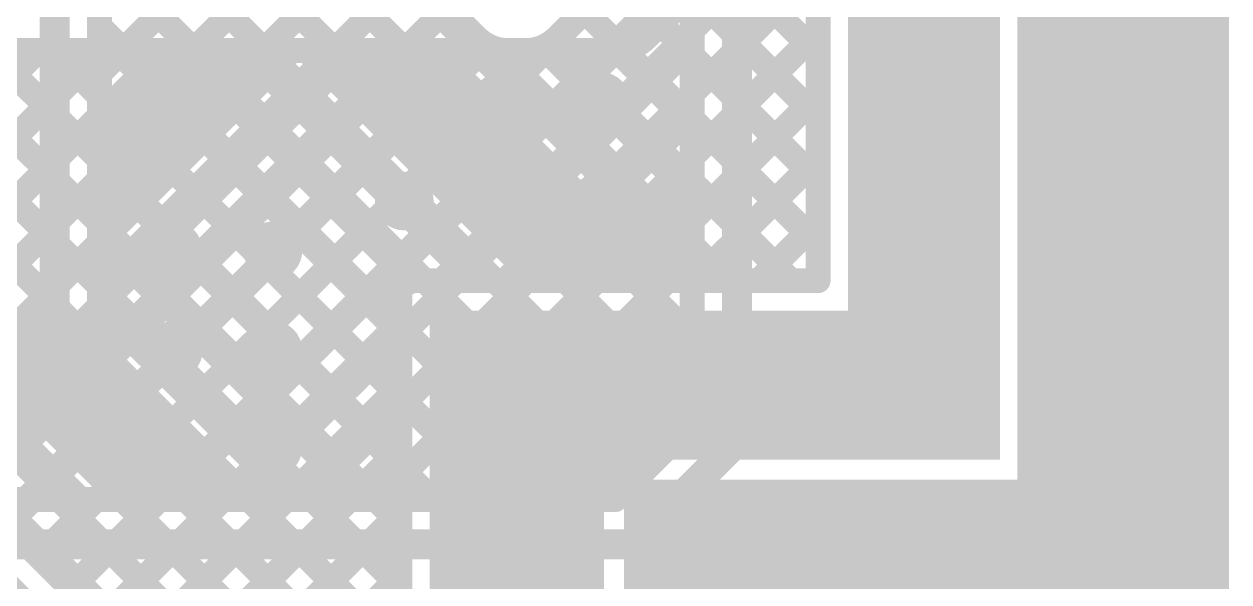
# Model space of a CAD drawing. Header units: millimetres. Extents: x -0.33 to 3.26, y -0.12 to 2.83.
# Drawn here: x 2.7211 to 3.205, y 0.9369 to 1.1612 of the extents above; entities that cross this region are included whole.
import ezdxf

# ---------------------------------------------------------------- set-up
doc = ezdxf.new("R2010")
doc.units = ezdxf.units.MM
doc.header["$MEASUREMENT"] = 0
for name, color, linetype in [('BottomLayer', 5, 'Continuous'), ('TopLayer', 1, 'Continuous'), ('ViaHoleLayer', 16, 'Continuous')]:
    doc.layers.add(name, color=color, linetype=linetype)

msp = doc.modelspace()

# ---------------------------------------------------------------- hatches: boundary and pattern name
at = {"layer": 'BottomLayer'}
h = msp.add_hatch(color=5, dxfattribs=at)
edge = h.paths.add_edge_path()
edge.add_arc((2.87278, 1.13), 0.01181, 0, 360)
h = msp.add_hatch(color=5, dxfattribs=at)
edge = h.paths.add_edge_path()
edge.add_arc((2.91278, 1.13), 0.01181, 0, 360)
h = msp.add_hatch(color=5, dxfattribs=at)
edge = h.paths.add_edge_path()
edge.add_arc((2.95278, 1.13), 0.01181, 0, 360)
h = msp.add_hatch(color=5, dxfattribs=at)
edge = h.paths.add_edge_path()
edge.add_arc((2.87378, 1.09), 0.01181, 0, 360)
h = msp.add_hatch(color=5, dxfattribs=at)
edge = h.paths.add_edge_path()
edge.add_arc((2.91278, 1.09), 0.01181, 0, 360)
h = msp.add_hatch(color=5, dxfattribs=at)
edge = h.paths.add_edge_path()
edge.add_arc((2.95278, 1.09), 0.01181, 0, 360)
h = msp.add_hatch(color=5, dxfattribs=at)
edge = h.paths.add_edge_path()
edge.add_arc((2.781, 1.07), 0.01181, 0, 360)
h = msp.add_hatch(color=5, dxfattribs=at)
edge = h.paths.add_edge_path()
edge.add_arc((2.821, 1.07), 0.01181, 0, 360)
h = msp.add_hatch(color=5, dxfattribs=at)
edge = h.paths.add_edge_path()
edge.add_arc((2.781, 1.03), 0.01181, 0, 360)
h = msp.add_hatch(color=5, dxfattribs=at)
edge = h.paths.add_edge_path()
edge.add_arc((2.821, 1.03), 0.01181, 0, 360)
h = msp.add_hatch(color=5, dxfattribs=at)
edge = h.paths.add_edge_path()
edge.add_arc((2.781, 0.99), 0.01181, 0, 360)
h = msp.add_hatch(color=5, dxfattribs=at)
edge = h.paths.add_edge_path()
edge.add_arc((2.821, 0.991), 0.01181, 0, 360)
at = {"layer": 'TopLayer'}
for points in [[(3.12, 0.895), (3.205, 0.895), (3.205, 2.418), (3.12, 2.418)], [(3.113, 0.99), (3.113, 2.313), (3.052, 2.313), (3.052, 0.99)], [(2.88706, 0.986), (3.113, 0.986), (3.113, 1.046), (2.88706, 1.046)], [(2.954, 0.816), (2.954, 1.045), (2.884, 1.045), (2.884, 0.816)], [(2.962, 0.77), (3.085, 0.77), (3.085, 0.978), (2.962, 0.978)], [(2.963, 0.895), (3.205, 0.895), (3.205, 0.978), (2.963, 0.978)]]:
    msp.add_hatch(color=1, dxfattribs=at).paths.add_polyline_path(points)
h = msp.add_hatch(color=1, dxfattribs=at)
edge = h.paths.add_edge_path()
edge.add_arc((2.87278, 1.13), 0.01181, 0, 360)
h = msp.add_hatch(color=1, dxfattribs=at)
edge = h.paths.add_edge_path()
edge.add_arc((2.91278, 1.13), 0.01181, 0, 360)
h = msp.add_hatch(color=1, dxfattribs=at)
edge = h.paths.add_edge_path()
edge.add_arc((2.95278, 1.13), 0.01181, 0, 360)
h = msp.add_hatch(color=1, dxfattribs=at)
edge = h.paths.add_edge_path()
edge.add_arc((2.87378, 1.09), 0.01181, 0, 360)
h = msp.add_hatch(color=1, dxfattribs=at)
edge = h.paths.add_edge_path()
edge.add_arc((2.91278, 1.09), 0.01181, 0, 360)
h = msp.add_hatch(color=1, dxfattribs=at)
edge = h.paths.add_edge_path()
edge.add_arc((2.95278, 1.09), 0.01181, 0, 360)
h = msp.add_hatch(color=1, dxfattribs=at)
edge = h.paths.add_edge_path()
edge.add_arc((2.781, 1.07), 0.01181, 0, 360)
h = msp.add_hatch(color=1, dxfattribs=at)
edge = h.paths.add_edge_path()
edge.add_arc((2.821, 1.07), 0.01181, 0, 360)
h = msp.add_hatch(color=1, dxfattribs=at)
edge = h.paths.add_edge_path()
edge.add_arc((2.781, 1.03), 0.01181, 0, 360)
h = msp.add_hatch(color=1, dxfattribs=at)
edge = h.paths.add_edge_path()
edge.add_arc((2.821, 1.03), 0.01181, 0, 360)
h = msp.add_hatch(color=1, dxfattribs=at)
edge = h.paths.add_edge_path()
edge.add_arc((2.781, 0.99), 0.01181, 0, 360)
h = msp.add_hatch(color=1, dxfattribs=at)
edge = h.paths.add_edge_path()
edge.add_arc((2.821, 0.991), 0.01181, 0, 360)
at = {"layer": 'ViaHoleLayer'}
h = msp.add_hatch(color=16, dxfattribs=at)
edge = h.paths.add_edge_path()
edge.add_arc((2.87278, 1.13), 0.00787, 0, 360)
h = msp.add_hatch(color=16, dxfattribs=at)
edge = h.paths.add_edge_path()
edge.add_arc((2.91278, 1.13), 0.00787, 0, 360)
h = msp.add_hatch(color=16, dxfattribs=at)
edge = h.paths.add_edge_path()
edge.add_arc((2.95278, 1.13), 0.00787, 0, 360)
h = msp.add_hatch(color=16, dxfattribs=at)
edge = h.paths.add_edge_path()
edge.add_arc((2.87378, 1.09), 0.00787, 0, 360)
h = msp.add_hatch(color=16, dxfattribs=at)
edge = h.paths.add_edge_path()
edge.add_arc((2.91278, 1.09), 0.00787, 0, 360)
h = msp.add_hatch(color=16, dxfattribs=at)
edge = h.paths.add_edge_path()
edge.add_arc((2.95278, 1.09), 0.00787, 0, 360)
h = msp.add_hatch(color=16, dxfattribs=at)
edge = h.paths.add_edge_path()
edge.add_arc((2.781, 1.07), 0.00787, 0, 360)
h = msp.add_hatch(color=16, dxfattribs=at)
edge = h.paths.add_edge_path()
edge.add_arc((2.821, 1.07), 0.00787, 0, 360)
h = msp.add_hatch(color=16, dxfattribs=at)
edge = h.paths.add_edge_path()
edge.add_arc((2.781, 1.03), 0.00787, 0, 360)
h = msp.add_hatch(color=16, dxfattribs=at)
edge = h.paths.add_edge_path()
edge.add_arc((2.821, 1.03), 0.00787, 0, 360)
h = msp.add_hatch(color=16, dxfattribs=at)
edge = h.paths.add_edge_path()
edge.add_arc((2.781, 0.99), 0.00787, 0, 360)
h = msp.add_hatch(color=16, dxfattribs=at)
edge = h.paths.add_edge_path()
edge.add_arc((2.821, 0.991), 0.00787, 0, 360)

# ---------------------------------------------------------------- linework, layer by layer
at = {"layer": 'BottomLayer'}
for points, const_width in [([(2.7549, 1.29821), (2.9894, 1.06371)], 0.01), ([(2.7549, 1.26993), (2.9894, 1.03542)], 0.01), ([(2.7514, 1.1412), (2.8567, 1.2465)], 0.01), ([(2.7549, 1.24164), (2.9894, 1.00714)], 0.01), ([(2.7514, 1.11291), (2.8605, 1.22201)], 0.01), ([(2.7514, 1.08463), (2.87998, 1.21321)], 0.01), ([(2.7334, 1.0434), (2.7334, 1.20467)], 0.012), ([(2.76115, 1.20711), (2.9784, 0.98986)], 0.01), ([(3.0074, 0.9934), (3.0074, 1.20467)], 0.012), ([(2.7514, 1.05634), (2.88585, 1.19079)], 0.01), ([(2.7514, 1.0434), (2.7514, 1.17693)], 0.01), ([(2.76115, 1.17882), (2.96426, 0.97571)], 0.01), ([(2.9894, 1.00086), (2.9894, 1.17693)], 0.01), ([(2.69334, 0.97), (2.89094, 1.1676)], 0.01), ([(2.89115, 1.1674), (2.90275, 1.15579)], 0.01), ([(2.97115, 1.15579), (2.9822, 1.16684)], 0.01), ([(2.97666, 1.1613), (2.9894, 1.14856)], 0.01), ([(2.7514, 1.16029), (2.94169, 0.97)], 0.01), ([(2.72163, 0.97), (2.9053, 1.15367)], 0.01), ([(2.80648, 0.97), (2.9894, 1.15292)], 0.01), ([(2.74991, 0.97), (2.93041, 1.1505)], 0.01), ([(2.7782, 0.97), (2.95869, 1.1505)], 0.01), ([(2.9155, 1.1505), (2.9584, 1.1505)], 0.01), ([(2.9309, 1.1505), (2.9894, 1.09199)], 0.01), ([(2.95917, 1.15051), (2.9894, 1.12028)], 0.01), ([(2.7514, 1.132), (2.9134, 0.97)], 0.01), ([(2.83476, 0.97), (2.9894, 1.12464)], 0.01), ([(2.7514, 1.10372), (2.88512, 0.97)], 0.01), ([(2.86305, 0.97), (2.9894, 1.09635)], 0.01), ([(2.7514, 1.07543), (2.85683, 0.97)], 0.01), ([(2.89133, 0.97), (2.9894, 1.06807)], 0.01), ([(2.7514, 1.04715), (2.82855, 0.97)], 0.01), ([(2.6715, 0.9815), (2.7334, 1.0434)], 0.012), ([(2.91962, 0.97), (2.9894, 1.03978)], 0.01), ([(2.68546, 0.97), (2.74611, 1.03065)], 0.01), ([(2.74286, 1.02741), (2.80027, 0.97)], 0.01), ([(2.72872, 1.01326), (2.77198, 0.97)], 0.01), ([(2.9479, 0.97), (2.9894, 1.0115)], 0.01), ([(2.71458, 0.99912), (2.7437, 0.97)], 0.01), ([(2.95854, 0.97), (2.9894, 1.00086)], 0.01), ([(2.966, 0.952), (3.0074, 0.9934)], 0.012), ([(2.68546, 0.97), (2.95854, 0.97)], 0.01), ([(2.618, 0.952), (2.966, 0.952)], 0.012)]:
    msp.add_lwpolyline(points, dxfattribs=dict(at, const_width=const_width))
for points, const_width in [([(2.97416, 1.1613, 1), (2.97916, 1.1613, 1)], 0.005), ([(2.7489, 1.16029, 1), (2.7539, 1.16029, 1)], 0.005), ([(2.90025, 1.15579, 1), (2.90525, 1.15579, 1)], 0.005), ([(2.90025, 1.15579, 1), (2.90525, 1.15579, 1)], 0.005), ([(2.90028, 1.15577, 1), (2.90528, 1.15577, 1)], 0.005), ([(2.9028, 1.15367, 1), (2.9078, 1.15367, 1)], 0.005), ([(2.96863, 1.15577, 1), (2.97363, 1.15577, 1)], 0.005), ([(2.96865, 1.15579, 1), (2.97365, 1.15579, 1)], 0.005), ([(2.96865, 1.15579, 1), (2.97365, 1.15579, 1)], 0.005), ([(2.9869, 1.15292, 1), (2.9919, 1.15292, 1)], 0.005), ([(2.913, 1.1505, 1), (2.918, 1.1505, 1)], 0.005), ([(2.913, 1.1505, 1), (2.918, 1.1505, 1)], 0.005), ([(2.913, 1.1505, 1), (2.918, 1.1505, 1)], 0.005), ([(2.92791, 1.1505, 1), (2.93291, 1.1505, 1)], 0.005), ([(2.9284, 1.1505, 1), (2.9334, 1.1505, 1)], 0.005), ([(2.9559, 1.1505, 1), (2.9609, 1.1505, 1)], 0.005), ([(2.9559, 1.1505, 1), (2.9609, 1.1505, 1)], 0.005), ([(2.9559, 1.1505, 1), (2.9609, 1.1505, 1)], 0.005), ([(2.95619, 1.1505, 1), (2.96119, 1.1505, 1)], 0.005), ([(2.95667, 1.15051, 1), (2.96167, 1.15051, 1)], 0.005), ([(2.9869, 1.14856, 1), (2.9919, 1.14856, 1)], 0.005), ([(2.7489, 1.1412, 1), (2.7539, 1.1412, 1)], 0.005), ([(2.7489, 1.132, 1), (2.7539, 1.132, 1)], 0.005), ([(2.9869, 1.12464, 1), (2.9919, 1.12464, 1)], 0.005), ([(2.9869, 1.12028, 1), (2.9919, 1.12028, 1)], 0.005), ([(2.7489, 1.11291, 1), (2.7539, 1.11291, 1)], 0.005), ([(2.7489, 1.10372, 1), (2.7539, 1.10372, 1)], 0.005), ([(2.9869, 1.09635, 1), (2.9919, 1.09635, 1)], 0.005), ([(2.9869, 1.09199, 1), (2.9919, 1.09199, 1)], 0.005), ([(2.7489, 1.08463, 1), (2.7539, 1.08463, 1)], 0.005), ([(2.7489, 1.07543, 1), (2.7539, 1.07543, 1)], 0.005), ([(2.9869, 1.06807, 1), (2.9919, 1.06807, 1)], 0.005), ([(2.9869, 1.06371, 1), (2.9919, 1.06371, 1)], 0.005), ([(2.7489, 1.05634, 1), (2.7539, 1.05634, 1)], 0.005), ([(2.7489, 1.04715, 1), (2.7539, 1.04715, 1)], 0.005), ([(2.7304, 1.0434, 1), (2.7364, 1.0434, 1)], 0.006), ([(2.7304, 1.0434, 1), (2.7364, 1.0434, 1)], 0.006), ([(2.7489, 1.0434, 1), (2.7539, 1.0434, 1)], 0.005), ([(2.7489, 1.0434, 1), (2.7539, 1.0434, 1)], 0.005), ([(2.7489, 1.0434, 1), (2.7539, 1.0434, 1)], 0.005), ([(2.9869, 1.03978, 1), (2.9919, 1.03978, 1)], 0.005), ([(2.9869, 1.03542, 1), (2.9919, 1.03542, 1)], 0.005), ([(2.74361, 1.03065, 1), (2.74861, 1.03065, 1)], 0.005), ([(2.74361, 1.03065, 1), (2.74861, 1.03065, 1)], 0.005), ([(2.74363, 1.03067, 1), (2.74863, 1.03067, 1)], 0.005), ([(2.74036, 1.02741, 1), (2.74536, 1.02741, 1)], 0.005), ([(2.72622, 1.01326, 1), (2.73122, 1.01326, 1)], 0.005), ([(2.9869, 1.0115, 1), (2.9919, 1.0115, 1)], 0.005), ([(2.9869, 1.00714, 1), (2.9919, 1.00714, 1)], 0.005), ([(2.9869, 1.00086, 1), (2.9919, 1.00086, 1)], 0.005), ([(2.9869, 1.00086, 1), (2.9919, 1.00086, 1)], 0.005), ([(3.0044, 0.9934, 1), (3.0104, 0.9934, 1)], 0.006), ([(3.0044, 0.9934, 1), (3.0104, 0.9934, 1)], 0.006), ([(2.9759, 0.98986, 1), (2.9809, 0.98986, 1)], 0.005), ([(2.96176, 0.97571, 1), (2.96676, 0.97571, 1)], 0.005), ([(2.71913, 0.97, 1), (2.72413, 0.97, 1)], 0.005), ([(2.7412, 0.97, 1), (2.7462, 0.97, 1)], 0.005), ([(2.74741, 0.97, 1), (2.75241, 0.97, 1)], 0.005), ([(2.76948, 0.97, 1), (2.77448, 0.97, 1)], 0.005), ([(2.7757, 0.97, 1), (2.7807, 0.97, 1)], 0.005), ([(2.79777, 0.97, 1), (2.80277, 0.97, 1)], 0.005), ([(2.80398, 0.97, 1), (2.80898, 0.97, 1)], 0.005), ([(2.82605, 0.97, 1), (2.83105, 0.97, 1)], 0.005), ([(2.83226, 0.97, 1), (2.83726, 0.97, 1)], 0.005), ([(2.85433, 0.97, 1), (2.85933, 0.97, 1)], 0.005), ([(2.86055, 0.97, 1), (2.86555, 0.97, 1)], 0.005), ([(2.88262, 0.97, 1), (2.88762, 0.97, 1)], 0.005), ([(2.88883, 0.97, 1), (2.89383, 0.97, 1)], 0.005), ([(2.9109, 0.97, 1), (2.9159, 0.97, 1)], 0.005), ([(2.91712, 0.97, 1), (2.92212, 0.97, 1)], 0.005), ([(2.93919, 0.97, 1), (2.94419, 0.97, 1)], 0.005), ([(2.9454, 0.97, 1), (2.9504, 0.97, 1)], 0.005), ([(2.95604, 0.97, 1), (2.96104, 0.97, 1)], 0.005), ([(2.95604, 0.97, 1), (2.96104, 0.97, 1)], 0.005), ([(2.963, 0.952, 1), (2.969, 0.952, 1)], 0.006), ([(2.963, 0.952, 1), (2.969, 0.952, 1)], 0.006)]:
    msp.add_lwpolyline(points, format="xyb", close=True, dxfattribs=dict(at, const_width=const_width))
at = {"layer": 'BottomLayer', "const_width": 0.01}
for points in [[(2.9155, 1.1505, -0.199396), (2.90275, 1.15579)], [(2.9155, 1.1505, -0.198912), (2.90278, 1.15577)], [(2.97115, 1.15579, -0.199396), (2.9584, 1.1505)], [(2.97113, 1.15577, -0.198912), (2.9584, 1.1505)], [(2.7514, 1.0434, -0.199396), (2.74611, 1.03065)], [(2.7514, 1.0434, -0.198912), (2.74613, 1.03067)]]:
    msp.add_lwpolyline(points, format="xyb", dxfattribs=at)
at = {"layer": 'TopLayer'}
for points, const_width in [([(2.72701, 0.9471), (3.04, 1.26009)], 0.01), ([(2.93525, 1.15579), (3.0397, 1.26025)], 0.01), ([(3.04, 1.058), (3.04, 1.26055)], 0.01), ([(2.434, 1.24575), (2.75975, 0.92)], 0.01), ([(2.73974, 0.93438), (3.04, 1.23464)], 0.01), ([(2.88882, 1.058), (3.04, 1.20918)], 0.01), ([(2.98416, 1.20471), (3.04, 1.14887)], 0.01), ([(2.97144, 1.19198), (3.04, 1.12342)], 0.01), ([(2.91427, 1.058), (3.04, 1.18373)], 0.01), ([(2.95871, 1.17925), (3.04, 1.09796)], 0.01), ([(2.94598, 1.16652), (3.04, 1.0725)], 0.01), ([(2.93973, 1.058), (3.04, 1.15827)], 0.01), ([(2.9331, 1.15395), (3.02905, 1.058)], 0.01), ([(2.54581, 1.1505), (2.9225, 1.1505)], 0.01), ([(2.55471, 1.1505), (2.78521, 0.92)], 0.01), ([(2.58017, 1.1505), (2.81067, 0.92)], 0.01), ([(2.60563, 1.1505), (2.83613, 0.91999)], 0.01), ([(2.61226, 1.036), (2.72676, 1.1505)], 0.01), ([(2.63108, 1.1505), (2.872, 0.90958)], 0.01), ([(2.63642, 1.03471), (2.75221, 1.1505)], 0.01), ([(2.65064, 1.02347), (2.77767, 1.1505)], 0.01), ([(2.65654, 1.1505), (2.872, 0.93503)], 0.01), ([(2.66337, 1.01074), (2.80312, 1.1505)], 0.01), ([(2.6761, 0.99801), (2.82858, 1.1505)], 0.01), ([(2.68199, 1.1505), (2.872, 0.96049)], 0.01), ([(2.68883, 0.98529), (2.85403, 1.1505)], 0.01), ([(2.70155, 0.97256), (2.87949, 1.1505)], 0.01), ([(2.70745, 1.1505), (2.872, 0.98595)], 0.01), ([(2.71428, 0.95983), (2.90495, 1.1505)], 0.01), ([(2.73291, 1.1505), (2.872, 1.0114)], 0.01), ([(2.75836, 1.1505), (2.872, 1.03686)], 0.01), ([(2.78382, 1.1505), (2.87631, 1.058)], 0.01), ([(2.80927, 1.1505), (2.90177, 1.058)], 0.01), ([(2.83473, 1.1505), (2.92722, 1.058)], 0.01), ([(2.86018, 1.1505), (2.95268, 1.058)], 0.01), ([(2.88564, 1.1505), (2.97814, 1.058)], 0.01), ([(2.9111, 1.1505), (3.00359, 1.058)], 0.01), ([(2.96518, 1.058), (3.04, 1.13281)], 0.01), ([(2.99064, 1.058), (3.04, 1.10736)], 0.01), ([(3.0161, 1.058), (3.04, 1.0819)], 0.01), ([(2.872, 1.057), (2.87506, 1.057)], 0.01), ([(2.872, 0.888), (2.872, 1.057)], 0.01), ([(2.87506, 1.058), (3.04, 1.058)], 0.01), ([(2.75247, 0.92165), (2.872, 1.04118)], 0.01), ([(2.6446, 1.02952), (2.75411, 0.92)], 0.01), ([(2.629, 1.014), (2.745, 0.898)], 0.02), ([(2.77627, 0.92), (2.872, 1.01573)], 0.01), ([(2.80173, 0.92), (2.872, 0.99027)], 0.01), ([(2.82892, 0.92173), (2.872, 0.96482)], 0.01), ([(2.84556, 0.91292), (2.872, 0.93936)], 0.01)]:
    msp.add_lwpolyline(points, dxfattribs=dict(at, const_width=const_width))
at = {"layer": 'TopLayer', "const_width": 0.005}
for points in [[(3.0375, 1.15827, 1), (3.0425, 1.15827, 1)], [(2.9306, 1.15395, 1), (2.9356, 1.15395, 1)], [(2.93272, 1.15577, 1), (2.93772, 1.15577, 1)], [(2.93275, 1.15579, 1), (2.93775, 1.15579, 1)], [(2.93275, 1.15579, 1), (2.93775, 1.15579, 1)], [(2.72426, 1.1505, 1), (2.72926, 1.1505, 1)], [(2.73041, 1.1505, 1), (2.73541, 1.1505, 1)], [(2.74971, 1.1505, 1), (2.75471, 1.1505, 1)], [(2.75586, 1.1505, 1), (2.76086, 1.1505, 1)], [(2.77517, 1.1505, 1), (2.78017, 1.1505, 1)], [(2.78132, 1.1505, 1), (2.78632, 1.1505, 1)], [(2.80062, 1.1505, 1), (2.80562, 1.1505, 1)], [(2.80677, 1.1505, 1), (2.81177, 1.1505, 1)], [(2.82608, 1.1505, 1), (2.83108, 1.1505, 1)], [(2.83223, 1.1505, 1), (2.83723, 1.1505, 1)], [(2.85153, 1.1505, 1), (2.85653, 1.1505, 1)], [(2.85768, 1.1505, 1), (2.86268, 1.1505, 1)], [(2.87699, 1.1505, 1), (2.88199, 1.1505, 1)], [(2.88314, 1.1505, 1), (2.88814, 1.1505, 1)], [(2.90245, 1.1505, 1), (2.90745, 1.1505, 1)], [(2.9086, 1.1505, 1), (2.9136, 1.1505, 1)], [(2.92, 1.1505, 1), (2.925, 1.1505, 1)], [(2.92, 1.1505, 1), (2.925, 1.1505, 1)], [(2.92, 1.1505, 1), (2.925, 1.1505, 1)], [(3.0375, 1.14887, 1), (3.0425, 1.14887, 1)], [(3.0375, 1.13281, 1), (3.0425, 1.13281, 1)], [(3.0375, 1.12342, 1), (3.0425, 1.12342, 1)], [(3.0375, 1.10736, 1), (3.0425, 1.10736, 1)], [(3.0375, 1.09796, 1), (3.0425, 1.09796, 1)], [(3.0375, 1.0819, 1), (3.0425, 1.0819, 1)], [(3.0375, 1.0725, 1), (3.0425, 1.0725, 1)], [(2.8695, 1.057, 1), (2.8745, 1.057, 1)], [(2.8695, 1.057, 1), (2.8745, 1.057, 1)], [(2.87256, 1.058, 1), (2.87756, 1.058, 1)], [(2.87256, 1.057, 1), (2.87756, 1.057, 1)], [(2.87381, 1.058, 1), (2.87881, 1.058, 1)], [(2.88632, 1.058, 1), (2.89132, 1.058, 1)], [(2.89927, 1.058, 1), (2.90427, 1.058, 1)], [(2.91177, 1.058, 1), (2.91677, 1.058, 1)], [(2.92472, 1.058, 1), (2.92972, 1.058, 1)], [(2.93723, 1.058, 1), (2.94223, 1.058, 1)], [(2.95018, 1.058, 1), (2.95518, 1.058, 1)], [(2.96269, 1.058, 1), (2.96768, 1.058, 1)], [(2.97564, 1.058, 1), (2.98064, 1.058, 1)], [(2.98814, 1.058, 1), (2.99314, 1.058, 1)], [(3.00109, 1.058, 1), (3.00609, 1.058, 1)], [(3.0136, 1.058, 1), (3.0186, 1.058, 1)], [(3.02655, 1.058, 1), (3.03155, 1.058, 1)], [(3.0375, 1.058, 1), (3.0425, 1.058, 1)], [(3.0375, 1.058, 1), (3.0425, 1.058, 1)], [(2.8695, 1.04118, 1), (2.8745, 1.04118, 1)], [(2.8695, 1.03686, 1), (2.8745, 1.03686, 1)], [(2.8695, 1.01573, 1), (2.8745, 1.01573, 1)], [(2.8695, 1.0114, 1), (2.8745, 1.0114, 1)], [(2.8695, 0.99027, 1), (2.8745, 0.99027, 1)], [(2.8695, 0.98595, 1), (2.8745, 0.98595, 1)], [(2.8695, 0.96482, 1), (2.8745, 0.96482, 1)], [(2.8695, 0.96049, 1), (2.8745, 0.96049, 1)], [(2.72451, 0.9471, 1), (2.72951, 0.9471, 1)], [(2.8695, 0.93936, 1), (2.8745, 0.93936, 1)], [(2.73724, 0.93438, 1), (2.74224, 0.93438, 1)], [(2.8695, 0.93503, 1), (2.8745, 0.93503, 1)]]:
    msp.add_lwpolyline(points, format="xyb", close=True, dxfattribs=at)
at = {"layer": 'TopLayer', "const_width": 0.01}
for points in [[(2.93525, 1.15579, -0.199396), (2.9225, 1.1505)], [(2.93522, 1.15577, -0.198912), (2.9225, 1.1505)]]:
    msp.add_lwpolyline(points, format="xyb", dxfattribs=at)

doc.saveas('drawing.dxf')
